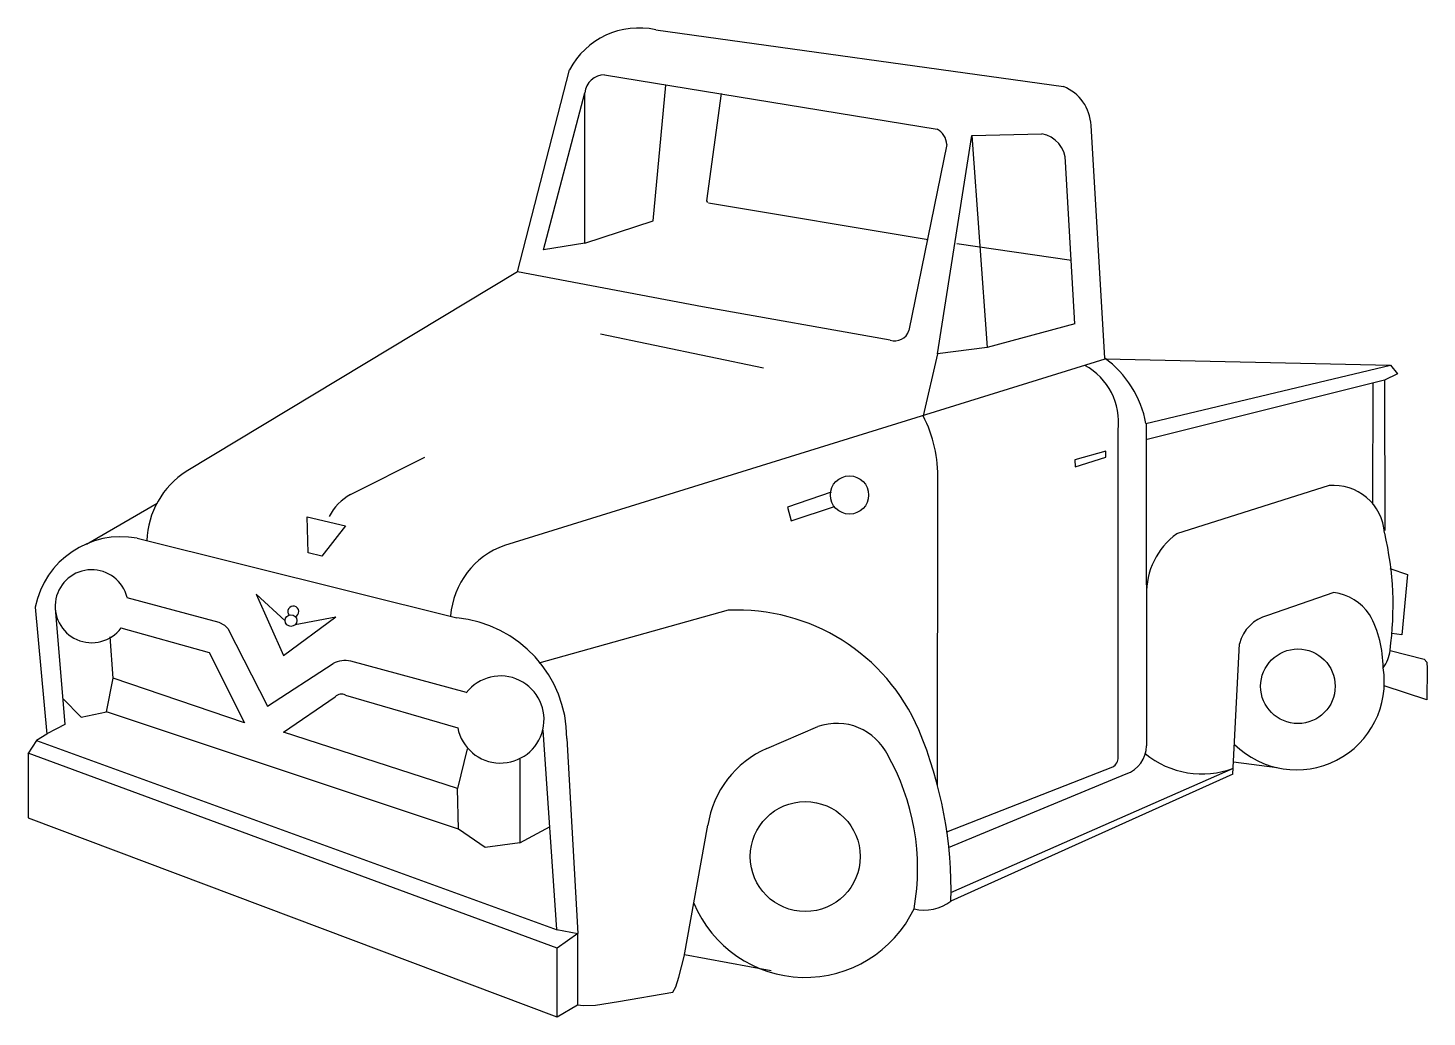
# Model space of a CAD drawing. Extents: x -22 to 193, y 50 to 202.
import ezdxf

# ---------------------------------------------------------------- set-up
doc = ezdxf.new("R2010")
doc.units = 0
doc.layers.get('0').update_dxf_attribs({"linetype": 'CONTINUOUS'})
doc.layers.add('LAYER_1', color=7, linetype='CONTINUOUS')

msp = doc.modelspace()

# ---------------------------------------------------------------- linework, layer by layer
at = {"color": 2, "linetype": 'BYBLOCK'}
for p, q in [((74.89, 202.05), (137.57, 193.32)), ((67.02, 195.12), (118.13, 186.79)), ((57.63, 168.22), (63.98, 192.38)), ((118.22, 152.26), (123.49, 185.81)), ((123.49, 185.81), (134.24, 186.07)), ((123.49, 185.81), (125.86, 153.24)), ((119.63, 184.41), (113.82, 155.83)), ((63.99, 169.25), (57.63, 168.22)), ((139.32, 156.88), (125.86, 153.24)), ((125.86, 153.24), (118.22, 152.26)), ((143.92, 151.44), (51.63, 122.8)), ((118.22, 152.26), (115.99, 142.73)), ((143.99, 151.49), (187.86, 150.51)), ((186.93, 148.21), (186.96, 125.11)), ((150.26, 141.46), (150.32, 92.01)), ((27.98, 130.65), (39.41, 136.39)), ((144.1, 137.3), (139.31, 135.97)), ((139.31, 135.97), (139.35, 134.91)), ((139.35, 134.91), (144.1, 136.35)), ((144.1, 136.35), (144.1, 137.3)), ((118.23, 132.8), (118.16, 85.92)), ((-12.62, 123.01), (-1.75, 129.29)), ((101.85, 131.01), (95.16, 128.7)), ((21.29, 127.2), (27.21, 125.83)), ((21.46, 121.66), (21.29, 127.2)), ((95.16, 128.7), (95.71, 126.6)), ((95.71, 126.6), (102.39, 128.77)), ((27.21, 125.83), (23.54, 121.17)), ((23.54, 121.17), (21.46, 121.66)), ((13.45, 115.3), (17.95, 111.22)), ((179.15, 115.59), (168.94, 112.07)), ((-20.5, 113.35), (-18.7, 93.81)), ((-17.43, 113.19), (-15.92, 95.29)), ((17.65, 105.92), (25.72, 111.84)), ((19.46, 110.64), (25.72, 111.84)), ((86.03, 112.84), (56.94, 104.73)), ((9.12, 110.05), (15.23, 98.11)), ((15.23, 98.11), (25.28, 104.66)), ((-9.56, 97.23), (-8.51, 102.4)), ((-16.24, 99.27), (-13.44, 96.44)), ((-13.44, 96.44), (-9.56, 97.23)), ((-15.92, 95.29), (-18.71, 93.84)), ((-16.44, 94.78), (-16.44, 94.78)), ((91.99, 91.62), (99.8, 94.97)), ((-20.31, 92.85), (-21.61, 90.78)), ((-18.7, 93.81), (-20.31, 92.85)), ((-21.59, 90.9), (-21.59, 80.93)), ((53.98, 89.95), (54.01, 77.09)), ((119.64, 78.79), (145.15, 88.78)), ((163.65, 88.52), (120.21, 69.44)), ((163.73, 89.54), (170.43, 88.67)), ((163.62, 87.65), (120.28, 68.17)), ((44.55, 79.2), (44.41, 85.44)), ((-21.59, 80.93), (59.68, 50.37)), ((54.01, 77.09), (58.67, 79.62)), ((48.68, 76.38), (44.55, 79.2)), ((54.01, 77.09), (48.68, 76.38)), ((62.89, 63.14), (62.89, 52.24)), ((92.66, 57.46), (79.3, 59.9)), ((59.74, 50.37), (62.89, 52.24))]:
    msp.add_line(p, q, dxfattribs=at)
for centre, radius in [((104.68, 130.56), 2.94), ((18.82, 111.26), 0.898), ((173.61, 101.17), 5.73), ((97.88, 75), 8.45)]:
    msp.add_circle(centre, radius, dxfattribs=at)
for centre, radius, start, end in [((72.33, 190.21), 12.11, 77.8182, 152.0416), ((67.05, 192.03), 3.08, 90.4113, 173.5631), ((135.08, 187.07), 6.73, 2.4527, 68.2275), ((116.69, 184.22), 2.95, 3.7811, 60.6104), ((133.49, 181.73), 4.4, 0.2272, 80.283), ((111.59, 156.59), 2.36, 253.3934, 341.1173), ((134.49, 138.62), 16.03, 10.4873, 54.1408), ((136.12, 141.77), 9.92, 352.8852, 61.3476), ((98.07, 133.46), 20.18, 358.134, 27.3647), ((9.85, 123.07), 13.2, 122.7229, 177.9108), ((179.12, 124.22), 7.81, 3.9622, 95.3615), ((31.94, 123.55), 8.13, 119.1121, 153.0597), ((-7.29, 110.67), 13.48, 79.4174, 168.5528), ((55.76, 111.08), 12.43, 109.4247, 175.7908), ((161.57, 115.52), 11.22, 125.9822, 181.8998), ((138.58, 113.5), 49.66, 352.123, 13.0526), ((-11.82, 113.47), 5.61, 13.5998, 323.5222), ((178.09, 107.76), 7.9, 34.0851, 82.283), ((19.18, 112.64), 0.847, 291.0911, 220.6395), ((87.41, 82.5), 30.38, 23.2461, 92.6055), ((170.49, 106.23), 6.04, 104.8399, 165.8152), ((169.53, 104.01), 17.18, 359.966, 28.4391), ((42.55, 93.07), 18.69, 0.231, 84.6342), ((182.39, 107.25), 5.41, 322.9981, 354.0651), ((27.09, 101.43), 3.7, 75.4971, 119.275), ((173.39, 101.83), 13.5, 225.2168, 9.2415), ((51.03, 96.06), 6.69, 190.9049, 141.9542), ((26.57, 98.71), 1.26, 60.545, 139.0198), ((102.71, 86.71), 8.76, 25.7004, 109.3407), ((56.33, 69.78), 63.96, 358.5187, 22.7209), ((98.19, 77.45), 15.47, 113.6325, 171.2258), ((79.6, 73.14), 35.55, 350.0249, 29.7569), ((145.82, 91.99), 4.5, 288.0584, 0.2097), ((158.86, 101.49), 13.78, 230.7469, 290.6562), ((144.3, 90.21), 1.67, 300.6044, 1.5484), ((97.87, 75), 18.56, 202.6613, 334.4066), ((116.24, 73.28), 6.51, 255.5019, 308.2397)]:
    msp.add_arc(centre, radius, start, end, dxfattribs=at)
at = {"layer": 'LAYER_1', "color": 2}
for p, q in [((53.65, 164.83), (61.63, 195.88)), ((63.99, 169.25), (63.98, 192.38)), ((74.51, 172.68), (76.42, 193.54)), ((84.93, 192.24), (82.71, 175.76)), ((141.8, 187.36), (143.88, 151.61)), ((139.32, 156.88), (137.9, 181.75)), ((82.71, 175.76), (82.87, 175.49)), ((82.99, 175.43), (116.78, 169.83)), ((63.99, 169.25), (74.51, 172.68)), ((121.17, 169.18), (138.78, 166.65)), ((53.65, 164.83), (2.71, 134.18)), ((82.06, 159.48), (53.65, 164.83)), ((110.92, 154.33), (82.06, 159.48)), ((66.38, 155.34), (91.45, 150.1)), ((150.24, 141.55), (187.86, 150.51)), ((188.94, 149.2), (186.93, 148.21)), ((187.86, 150.51), (188.94, 149.2)), ((186.93, 148.21), (150.24, 139.05)), ((185.15, 129.09), (185.19, 147.83)), ((145.97, 90.26), (145.96, 140.55)), ((178.39, 132), (154.97, 124.6)), ((-4.81, 123.92), (44.3, 111.68)), ((187.74, 119.25), (190.46, 118.35)), ((190.46, 118.35), (189.59, 109.09)), ((7.8, 110.97), (-6.37, 114.78)), ((13.45, 115.3), (17.65, 105.92)), ((-7.31, 110.13), (6.24, 106.37)), ((8.63, 110.5), (7.8, 110.97)), ((9.12, 110.05), (8.63, 110.5)), ((-8.51, 102.4), (-8.98, 108.75)), ((163.62, 87.65), (164.63, 107.71)), ((189.59, 109.09), (188.03, 109.26)), ((6.24, 106.37), (11.65, 95.57)), ((187.77, 106.68), (193.03, 105.36)), ((45.81, 100.19), (28.02, 105.01)), ((193.03, 105.36), (193.42, 104.87)), ((193.42, 104.87), (193.46, 103.9)), ((193.46, 103.9), (193.44, 99.09)), ((11.65, 95.57), (-8.51, 102.4)), ((193.44, 99.09), (186.86, 101.22)), ((17.68, 94.1), (25.62, 99.54)), ((27.19, 99.81), (44.45, 94.8)), ((44.55, 79.2), (-9.56, 97.23)), ((-20.29, 92.84), (59.75, 63.76)), ((44.41, 85.44), (17.68, 94.1)), ((59.71, 63.79), (57.57, 94.42)), ((61.24, 93.14), (62.91, 63.17)), ((59.72, 60.92), (-21.59, 90.9)), ((45.91, 91.58), (44.41, 85.44)), ((119.91, 76.41), (147.21, 87.71)), ((79.26, 59.64), (82.9, 79.81)), ((59.71, 63.79), (62.91, 63.17)), ((62.91, 63.17), (59.72, 60.92)), ((59.72, 50.35), (59.72, 60.92)), ((78.46, 56.45), (79.26, 59.64)), ((77.98, 55.01), (78.46, 56.45)), ((69.17, 52.75), (77.51, 54.15)), ((77.51, 54.15), (77.98, 55.01)), ((77.98, 55.01), (77.98, 55.01)), ((62.89, 52.24), (63.78, 52.13)), ((63.78, 52.13), (65.65, 52.17)), ((65.65, 52.17), (69.17, 52.75))]:
    msp.add_line(p, q, dxfattribs=at)

doc.saveas('drawing.dxf')
